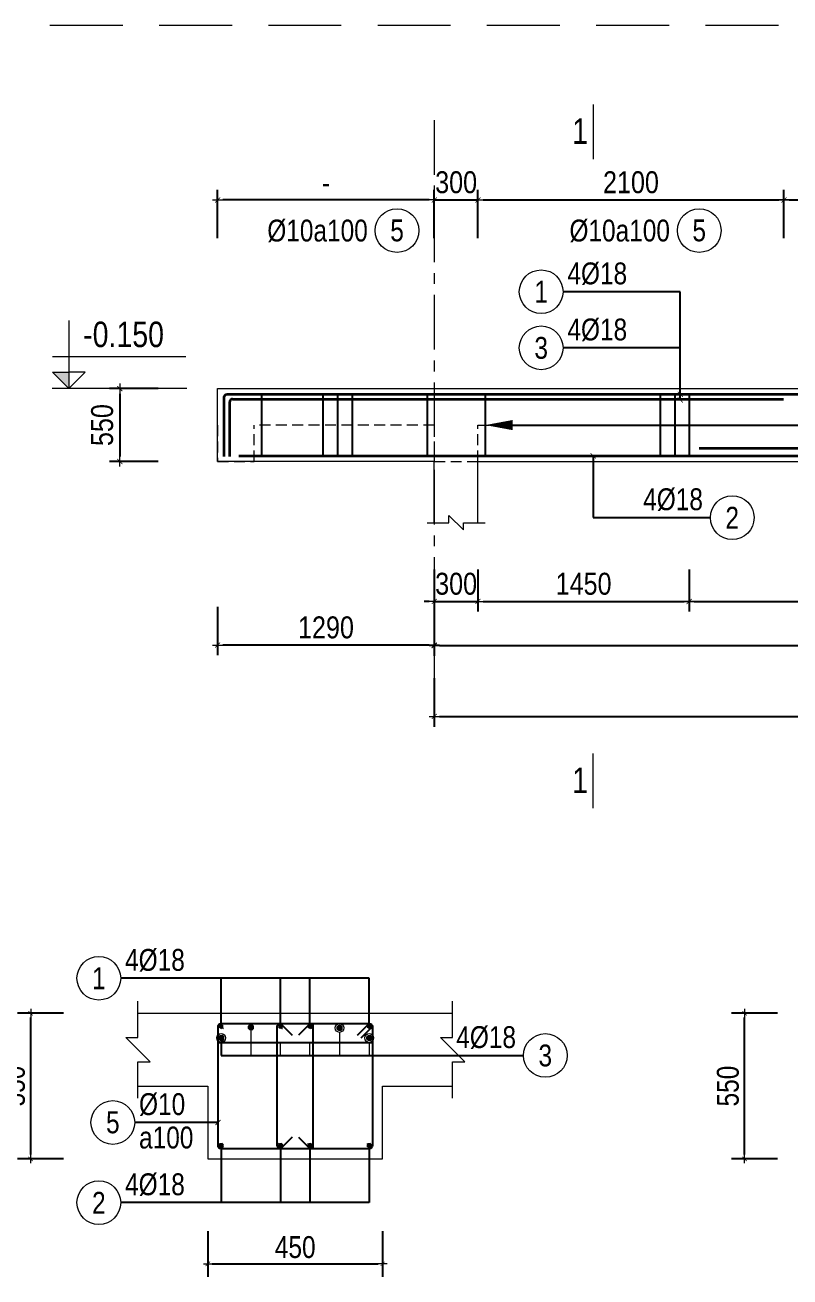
# Model space of a CAD drawing. Header units: millimetres. Extents: x 397144 to 10081729, y 99180 to 1327802.
# Drawn here: x 4919581 to 4924831, y 698910 to 707502 of the extents above; entities that cross this region are included whole.
import ezdxf
from ezdxf.enums import TextEntityAlignment as Align

# ---------------------------------------------------------------- set-up
doc = ezdxf.new("R2010")
doc.units = ezdxf.units.MM
doc.header["$PDSIZE"] = -10
doc.linetypes.add('CENTER', pattern=[2, 1.25, -0.25, 0.25, -0.25])
doc.linetypes.add('HIDDEN', pattern=[0.375, 0.25, -0.125])
doc.layers.get('0').update_dxf_attribs({"linetype": 'CONTINUOUS'})
doc.layers.get('Defpoints').update_dxf_attribs({"color": 12, "linetype": 'CONTINUOUS'})
for name, color, linetype, lineweight in [('kata_dim', 8, 'CONTINUOUS', 13), ('kata_grid', 8, 'CENTER', 13), ('kata_net khuat', 9, 'HIDDEN', 5), ('kata_net manh', 8, 'CONTINUOUS', 5), ('kata_net thay', 4, 'CONTINUOUS', 20), ('kata_text', 7, 'CONTINUOUS', 20), ('kata_thep chu', 1, 'CONTINUOUS', 35), ('kata_thep dai', 220, 'CONTINUOUS', 25)]:
    doc.layers.add(name, color=color, linetype=linetype, lineweight=lineweight)
doc.styles.add('kata_text', font='arial.ttf', dxfattribs={"width": 0.8})
doc.styles.add('Star-HelCon', font='VHELVCN_0.TTF')
doc.dimstyles.new('kata_dim_30', dxfattribs={"dimscale": 60, "dimtxt": 2.5, "dimasz": 0.5, "dimexe": 1.5, "dimexo": 2.5, "dimtad": 1, "dimdec": 0, "dimlfac": 0.5, "dimzin": 0, "dimdsep": 46, "dimtxsty": 'kata_text', "dimblk": 'kata_block_ArchTick', "dimcen": 0.09, "dimdle": 1.2, "dimclrd": 8, "dimclre": 8, "dimclrt": 3, "dimadec": 0, "dimazin": 0, "dimtfac": 1, "dimtdec": 0, "dimtix": 1, "dimtofl": 0, "dimtmove": 0, "dimatfit": 3, "dimfxl": 3.75, "dimfxlon": 1, "dimtolj": 1, "dimtzin": 0, "dimarcsym": 0})
doc.dimstyles.new('kata_dim_70', dxfattribs={"dimscale": 70, "dimtxt": 2.15, "dimasz": 0.5, "dimexe": 1, "dimexo": 2, "dimtad": 1, "dimdec": 0, "dimrnd": 5, "dimzin": 0, "dimdsep": 46, "dimtxsty": 'Star-HelCon', "dimblk": 'kata_block_ArchTick', "dimcen": 0.09, "dimdle": 1.2, "dimclrd": 8, "dimclre": 8, "dimclrt": 3, "dimadec": 0, "dimazin": 0, "dimtfac": 1, "dimtdec": 0, "dimtix": 1, "dimtmove": 2, "dimatfit": 3, "dimfxl": 3.75, "dimfxlon": 1, "dimtolj": 1, "dimtzin": 0, "dimarcsym": 0})
doc.dimstyles.new('kata_rai_thep', dxfattribs={"dimtxt": 2, "dimasz": 1, "dimexe": 0, "dimexo": 0, "dimtad": 1, "dimdec": 0, "dimzin": 12, "dimdsep": 46, "dimtxsty": 'kata_text', "dimblk": 'kata_block_RUNTIC', "dimcen": 0, "dimse1": 1, "dimse2": 1, "dimclrd": 6, "dimclre": 6, "dimclrt": 7, "dimadec": 0, "dimazin": 3, "dimtfac": 1, "dimtdec": 0, "dimtmove": 2, "dimatfit": 3, "dimldrblk": 'kata_block_LEADERTIC', "dimfxl": 1, "dimtolj": 1, "dimtzin": 0, "dimlwd": -1, "dimlwe": -1, "dimarcsym": 0})

# ---------------------------------------------------------------- blocks, each defined once
blk = doc.blocks.new('kata_block_ArchTick')
at = {"color": 8}
blk.add_line((1, 0), (-1, 0), dxfattribs=at)
at = {"color": 8, "const_width": 0.15}
blk.add_lwpolyline([(-0.5, -0.5), (0.5, 0.5)], dxfattribs=at)
blk = doc.blocks.new('*D500')
at = {"layer": 'Defpoints', "color": 0, "transparency": 16777216}
for p in [(4922689.9, 706301.5), (4922389.9, 705006.5), (4922689.9, 705006.5)]:
    blk.add_point(p, dxfattribs=at)
at = {"layer": 'kata_dim', "color": 8, "lineweight": -2, "transparency": 16777216}
for p, q in [((4922389.9, 706039), (4922389.9, 706371.5)), ((4922689.9, 706039), (4922689.9, 706371.5)), ((4922354.9, 706301.5), (4922319.9, 706301.5)), ((4922389.9, 706301.5), (4922689.9, 706301.5)), ((4922724.9, 706301.5), (4922759.9, 706301.5))]:
    blk.add_line(p, q, dxfattribs=at)
at = {"layer": 'kata_dim', "color": 8, "lineweight": -2, "transparency": 16777216, "xscale": 35, "yscale": 35, "zscale": 35}
blk.add_blockref('kata_block_ArchTick', (4922389.9, 706301.5), dxfattribs=at)
at = {"layer": 'kata_dim', "color": 8, "lineweight": -2, "transparency": 16777216, "xscale": 35, "yscale": 35, "zscale": 35, "rotation": 180}
blk.add_blockref('kata_block_ArchTick', (4922689.9, 706301.5), dxfattribs=at)
at = {"layer": 'kata_dim', "color": 3, "transparency": 16777216, "insert": (4922539.9, 706422.1), "char_height": 150.5, "attachment_point": 5, "style": 'Star-HelCon'}
blk.add_mtext('\\A1;300', dxfattribs=at)
blk = doc.blocks.new('*D501')
at = {"layer": 'Defpoints', "color": 0, "transparency": 16777216}
for p in [(4924789.9, 706301.5), (4922689.9, 705006.5), (4924789.9, 705006.5)]:
    blk.add_point(p, dxfattribs=at)
at = {"layer": 'kata_dim', "color": 8, "lineweight": -2, "transparency": 16777216}
for p, q in [((4922689.9, 706039), (4922689.9, 706371.5)), ((4924789.9, 706039), (4924789.9, 706371.5)), ((4922724.9, 706301.5), (4924754.9, 706301.5))]:
    blk.add_line(p, q, dxfattribs=at)
at = {"layer": 'kata_dim', "color": 8, "lineweight": -2, "transparency": 16777216, "xscale": 35, "yscale": 35, "zscale": 35, "rotation": 180}
blk.add_blockref('kata_block_ArchTick', (4922689.9, 706301.5), dxfattribs=at)
at = {"layer": 'kata_dim', "color": 8, "lineweight": -2, "transparency": 16777216, "xscale": 35, "yscale": 35, "zscale": 35}
blk.add_blockref('kata_block_ArchTick', (4924789.9, 706301.5), dxfattribs=at)
at = {"layer": 'kata_dim', "color": 3, "transparency": 16777216, "insert": (4923739.9, 706422.1), "char_height": 150.5, "attachment_point": 5, "style": 'Star-HelCon'}
blk.add_mtext('\\A1;2100', dxfattribs=at)
blk = doc.blocks.new('*D502')
at = {"layer": 'Defpoints', "color": 0, "transparency": 16777216}
for p in [(4927938.4, 706301.5), (4924789.9, 705006.5), (4927938.4, 705006.5)]:
    blk.add_point(p, dxfattribs=at)
at = {"layer": 'kata_dim', "color": 8, "lineweight": -2, "transparency": 16777216}
for p, q in [((4924789.9, 706039), (4924789.9, 706371.5)), ((4927938.4, 706039), (4927938.4, 706371.5)), ((4924824.9, 706301.5), (4927903.4, 706301.5))]:
    blk.add_line(p, q, dxfattribs=at)
at = {"layer": 'kata_dim', "color": 8, "lineweight": -2, "transparency": 16777216, "xscale": 35, "yscale": 35, "zscale": 35, "rotation": 180}
blk.add_blockref('kata_block_ArchTick', (4924789.9, 706301.5), dxfattribs=at)
at = {"layer": 'kata_dim', "color": 8, "lineweight": -2, "transparency": 16777216, "xscale": 35, "yscale": 35, "zscale": 35}
blk.add_blockref('kata_block_ArchTick', (4927938.4, 706301.5), dxfattribs=at)
at = {"layer": 'kata_dim', "color": 3, "transparency": 16777216, "insert": (4926364.2, 706422.1), "char_height": 150.5, "attachment_point": 5, "style": 'Star-HelCon'}
blk.add_mtext('\\A1;3150', dxfattribs=at)
blk = doc.blocks.new('*D504')
at = {"layer": 'Defpoints', "color": 0, "transparency": 16777216}
for p in [(4921161.3, 705006.5), (4920231.3, 704506.5), (4921161.3, 704506.5)]:
    blk.add_point(p, dxfattribs=at)
at = {"layer": 'kata_dim', "color": 8, "lineweight": -2, "transparency": 16777216}
for p, q in [((4920493.8, 705006.5), (4920161.3, 705006.5)), ((4920231.3, 704971.5), (4920231.3, 704541.5)), ((4920493.8, 704506.5), (4920161.3, 704506.5))]:
    blk.add_line(p, q, dxfattribs=at)
at = {"layer": 'kata_dim', "color": 8, "lineweight": -2, "transparency": 16777216, "xscale": 35, "yscale": 35, "zscale": 35}
for p, rotation in [((4920231.3, 705006.5), 90), ((4920231.3, 704506.5), 270)]:
    blk.add_blockref('kata_block_ArchTick', p, dxfattribs=dict(at, rotation=rotation))
at = {"layer": 'kata_dim', "color": 3, "transparency": 16777216, "insert": (4920110.7, 704756.5), "char_height": 150.5, "attachment_point": 5, "rotation": 90, "style": 'Star-HelCon'}
blk.add_mtext('\\A1;550', dxfattribs=at)
blk = doc.blocks.new('kata_block_CT')
blk.add_hatch(color=256).paths.add_polyline_path([(0, 1.6), (-1.61, 1.6), (0, 0)])
at = {"ltscale": 50}
h = blk.add_hatch(dxfattribs=at)
h.set_pattern_fill('ANSI31', color=8, scale=1.406, style=0)
h.paths.add_polyline_path([(0, 1.6), (0, 0), (1.61, 1.6)])
at = {"color": 8, "ltscale": 50}
for p, q in [((-1.59, 3.14), (11.47, 3.14)), ((11.56, 0), (-1.64, 0))]:
    blk.add_line(p, q, dxfattribs=at)
for points in [[(0, 6.69), (0, 0)], [(0, 0), (-1.61, 1.6), (0, 1.6)], [(0, 0), (1.61, 1.6), (0, 1.6)]]:
    blk.add_lwpolyline(points, dxfattribs=at)
at = {"color": 3, "style": 'kata_text', "width": 0.8}
blk.add_attdef('CT', (1.41, 4.07), '', height=2.5, dxfattribs=at)
blk = doc.blocks.new('*D505')
at = {"layer": 'Defpoints', "color": 0, "transparency": 16777216}
for p in [(4922389.9, 703906), (4922689.9, 703906), (4922689.9, 703546)]:
    blk.add_point(p, dxfattribs=at)
at = {"layer": 'kata_dim', "color": 8, "lineweight": -2, "transparency": 16777216}
for p, q in [((4922389.9, 703766), (4922389.9, 703476)), ((4922689.9, 703766), (4922689.9, 703476)), ((4922354.9, 703546), (4922319.9, 703546)), ((4922389.9, 703546), (4922689.9, 703546)), ((4922724.9, 703546), (4922759.9, 703546))]:
    blk.add_line(p, q, dxfattribs=at)
at = {"layer": 'kata_dim', "color": 8, "lineweight": -2, "transparency": 16777216, "xscale": 35, "yscale": 35, "zscale": 35}
blk.add_blockref('kata_block_ArchTick', (4922389.9, 703546), dxfattribs=at)
at = {"layer": 'kata_dim', "color": 8, "lineweight": -2, "transparency": 16777216, "xscale": 35, "yscale": 35, "zscale": 35, "rotation": 180}
blk.add_blockref('kata_block_ArchTick', (4922689.9, 703546), dxfattribs=at)
at = {"layer": 'kata_dim', "color": 3, "transparency": 16777216, "insert": (4922539.9, 703666.6), "char_height": 150.5, "attachment_point": 5, "style": 'Star-HelCon'}
blk.add_mtext('\\A1;300', dxfattribs=at)
blk = doc.blocks.new('*D506')
at = {"layer": 'Defpoints', "color": 0, "transparency": 16777216}
for p in [(4933289.9, 704506.5), (4922389.9, 704086.5), (4933289.9, 702756.5)]:
    blk.add_point(p, dxfattribs=at)
at = {"layer": 'kata_dim', "color": 8, "lineweight": -2, "transparency": 16777216}
for p, q in [((4922389.9, 703019), (4922389.9, 702686.5)), ((4933289.9, 703019), (4933289.9, 702686.5)), ((4922424.9, 702756.5), (4933254.9, 702756.5))]:
    blk.add_line(p, q, dxfattribs=at)
at = {"layer": 'kata_dim', "color": 8, "lineweight": -2, "transparency": 16777216, "xscale": 35, "yscale": 35, "zscale": 35, "rotation": 180}
blk.add_blockref('kata_block_ArchTick', (4922389.9, 702756.5), dxfattribs=at)
at = {"layer": 'kata_dim', "color": 8, "lineweight": -2, "transparency": 16777216, "xscale": 35, "yscale": 35, "zscale": 35}
blk.add_blockref('kata_block_ArchTick', (4933289.9, 702756.5), dxfattribs=at)
at = {"layer": 'kata_dim', "color": 3, "transparency": 16777216, "insert": (4927839.9, 702877.1), "char_height": 150.5, "attachment_point": 5, "style": 'Star-HelCon'}
blk.add_mtext('\\A1;10900', dxfattribs=at)
blk = doc.blocks.new('kata_block_RUNTIC')
at = {"layer": 'kata_dim', "color": 6}
blk.add_line((0, 0.75), (0, -0.75), dxfattribs=at)
blk.add_lwpolyline([(0, 0, 0, 1, 0), (-2.7, 0, 1, 1, 0)], format="xyseb", dxfattribs=at)
blk = doc.blocks.new('*D507')
at = {"layer": 'Defpoints', "color": 6, "transparency": 16777216}
blk.add_line((4922809.9, 704756.5), (4925269.9, 704756.5), dxfattribs=at)
at = {"layer": 'Defpoints', "color": 0, "transparency": 16777216}
for p in [(4922739.9, 704756.5), (4925339.9, 704756.5), (4925339.9, 704756.5)]:
    blk.add_point(p, dxfattribs=at)
at = {"layer": 'Defpoints', "color": 6, "transparency": 16777216, "xscale": 70, "yscale": 70, "zscale": 70, "rotation": 180}
blk.add_blockref('kata_block_RUNTIC', (4922739.9, 704756.5), dxfattribs=at)
at = {"layer": 'Defpoints', "color": 6, "transparency": 16777216, "xscale": 70, "yscale": 70, "zscale": 70}
blk.add_blockref('kata_block_RUNTIC', (4925339.9, 704756.5), dxfattribs=at)
blk = doc.blocks.new('kata_block_LEADERTIC')
at = {"layer": 'kata_dim', "color": 6}
blk.add_lwpolyline([(0, 0, 0, 1, 0), (-2.7, 0, 1, 1, 0)], format="xyseb", dxfattribs=at)
blk = doc.blocks.new('*U11')
blk.add_circle((2.5, 0), 2.5)
at = {"layer": 'kata_text', "color": 3, "style": 'kata_text', "width": 0.8}
blk.add_attdef('DK2', text='', height=2.5, dxfattribs=at).set_placement((-0.85, 0.85), align=Align.RIGHT)
at = {"layer": 'kata_text', "color": 7, "style": 'kata_text', "width": 0.8}
blk.add_attdef('SH3', text='', height=2.5, dxfattribs=at).set_placement((2.5, 0), align=Align.MIDDLE)
blk = doc.blocks.new('*U14')
blk.add_circle((2.5, 0), 2.5)
at = {"layer": 'kata_text', "color": 3, "style": 'kata_text', "width": 0.8}
blk.add_attdef('DKKC2', text='', height=2.5, dxfattribs=at).set_placement((-0.85, -1.25), align=Align.RIGHT)
at = {"layer": 'kata_text', "color": 7, "style": 'kata_text', "width": 0.8}
blk.add_attdef('SH3', text='', height=2.5, dxfattribs=at).set_placement((2.5, 0), align=Align.MIDDLE)
blk = doc.blocks.new('kata_block_SECBAL')
at = {"color": 0, "linetype": 'ByBlock', "lineweight": -2}
blk.add_line((0, 4.36), (0, -1), dxfattribs=at)
at = {"color": 0, "linetype": 'ByBlock', "lineweight": -2, "style": 'kata_text', "width": 0.8}
blk.add_attdef('DETAIL', text='', height=2.5, dxfattribs=at).set_placement((-0.5, 1.75), align=Align.MIDDLE_RIGHT)
blk = doc.blocks.new('*U15')
at = {"color": 0, "linetype": 'ByBlock', "lineweight": -2}
blk.add_line((0, -1), (0, 4.36), dxfattribs=at)
at = {"color": 0, "linetype": 'ByBlock', "lineweight": -2, "style": 'kata_text', "width": 0.8}
blk.add_attdef('DETAIL', text='', height=2.5, dxfattribs=at).set_placement((-0.5, 1.75), align=Align.MIDDLE_RIGHT)
blk = doc.blocks.new('*U12')
blk.add_circle((-2.5, 0), 2.5)
at = {"layer": 'kata_text', "color": 3, "style": 'kata_text', "width": 0.8}
blk.add_attdef('DK1', (0.5, 0.85), '', height=2.5, dxfattribs=at)
at = {"layer": 'kata_text', "color": 7, "style": 'kata_text', "width": 0.8}
blk.add_attdef('SH2', text='', height=2.5, dxfattribs=at).set_placement((-2.5, 0), align=Align.MIDDLE)
blk = doc.blocks.new('*D516')
at = {"layer": 'Defpoints', "color": 0, "transparency": 16777216}
for p in [(4920903, 704506.5), (4922389.9, 704429.4), (4920903, 703246.5)]:
    blk.add_point(p, dxfattribs=at)
at = {"layer": 'kata_dim', "color": 8, "lineweight": -2, "transparency": 16777216}
for p, q in [((4920903, 703509), (4920903, 703176.5)), ((4922389.9, 703509), (4922389.9, 703176.5)), ((4922354.9, 703246.5), (4920938, 703246.5))]:
    blk.add_line(p, q, dxfattribs=at)
at = {"layer": 'kata_dim', "color": 8, "lineweight": -2, "transparency": 16777216, "xscale": 35, "yscale": 35, "zscale": 35, "rotation": 180}
blk.add_blockref('kata_block_ArchTick', (4920903, 703246.5), dxfattribs=at)
at = {"layer": 'kata_dim', "color": 8, "lineweight": -2, "transparency": 16777216, "xscale": 35, "yscale": 35, "zscale": 35}
blk.add_blockref('kata_block_ArchTick', (4922389.9, 703246.5), dxfattribs=at)
at = {"layer": 'kata_dim', "color": 3, "transparency": 16777216, "insert": (4921646.5, 703367.1), "char_height": 150.5, "attachment_point": 5, "style": 'Star-HelCon'}
blk.add_mtext('\\A1;1290', dxfattribs=at)
blk = doc.blocks.new('*D517')
at = {"layer": 'Defpoints', "color": 0, "transparency": 16777216}
for p in [(4920903, 706301.5), (4922389.9, 705006.5), (4920903, 704756.5)]:
    blk.add_point(p, dxfattribs=at)
at = {"layer": 'kata_dim', "color": 8, "lineweight": -2, "transparency": 16777216}
for p, q in [((4920903, 706039), (4920903, 706371.5)), ((4922389.9, 706039), (4922389.9, 706371.5)), ((4922354.9, 706301.5), (4920938, 706301.5))]:
    blk.add_line(p, q, dxfattribs=at)
at = {"layer": 'kata_dim', "color": 8, "lineweight": -2, "transparency": 16777216, "xscale": 35, "yscale": 35, "zscale": 35, "rotation": 180}
blk.add_blockref('kata_block_ArchTick', (4920903, 706301.5), dxfattribs=at)
at = {"layer": 'kata_dim', "color": 8, "lineweight": -2, "transparency": 16777216, "xscale": 35, "yscale": 35, "zscale": 35}
blk.add_blockref('kata_block_ArchTick', (4922389.9, 706301.5), dxfattribs=at)
at = {"layer": 'kata_dim', "color": 3, "transparency": 16777216, "insert": (4921646.5, 706420.5), "char_height": 150.5, "attachment_point": 5, "style": 'Star-HelCon'}
blk.add_mtext('\\A1;-', dxfattribs=at)
blk = doc.blocks.new('*D518')
at = {"layer": 'Defpoints', "color": 0, "ltscale": 0.8, "transparency": 16777216}
for p in [(4922689.9, 703906), (4924139.9, 703906), (4924139.9, 703546)]:
    blk.add_point(p, dxfattribs=at)
at = {"layer": 'kata_dim', "color": 8, "lineweight": -2, "ltscale": 0.8, "transparency": 16777216}
for p, q in [((4922689.9, 703766), (4922689.9, 703476)), ((4924139.9, 703766), (4924139.9, 703476)), ((4922724.9, 703546), (4924104.9, 703546))]:
    blk.add_line(p, q, dxfattribs=at)
at = {"layer": 'kata_dim', "color": 8, "lineweight": -2, "ltscale": 0.8, "transparency": 16777216, "xscale": 35, "yscale": 35, "zscale": 35, "rotation": 180}
blk.add_blockref('kata_block_ArchTick', (4922689.9, 703546), dxfattribs=at)
at = {"layer": 'kata_dim', "color": 8, "lineweight": -2, "ltscale": 0.8, "transparency": 16777216, "xscale": 35, "yscale": 35, "zscale": 35}
blk.add_blockref('kata_block_ArchTick', (4924139.9, 703546), dxfattribs=at)
at = {"layer": 'kata_dim', "color": 3, "ltscale": 0.8, "transparency": 16777216, "insert": (4923414.9, 703666.6), "char_height": 150.5, "attachment_point": 5, "style": 'Star-HelCon'}
blk.add_mtext('\\A1;1450', dxfattribs=at)
blk = doc.blocks.new('*D519')
at = {"layer": 'Defpoints', "color": 0, "ltscale": 0.8, "transparency": 16777216}
for p in [(4924139.9, 703906), (4928289.9, 703906), (4928289.9, 703546)]:
    blk.add_point(p, dxfattribs=at)
at = {"layer": 'kata_dim', "color": 8, "lineweight": -2, "ltscale": 0.8, "transparency": 16777216}
for p, q in [((4924139.9, 703766), (4924139.9, 703476)), ((4928289.9, 703766), (4928289.9, 703476)), ((4924174.9, 703546), (4928254.9, 703546))]:
    blk.add_line(p, q, dxfattribs=at)
at = {"layer": 'kata_dim', "color": 8, "lineweight": -2, "ltscale": 0.8, "transparency": 16777216, "xscale": 35, "yscale": 35, "zscale": 35, "rotation": 180}
blk.add_blockref('kata_block_ArchTick', (4924139.9, 703546), dxfattribs=at)
at = {"layer": 'kata_dim', "color": 8, "lineweight": -2, "ltscale": 0.8, "transparency": 16777216, "xscale": 35, "yscale": 35, "zscale": 35}
blk.add_blockref('kata_block_ArchTick', (4928289.9, 703546), dxfattribs=at)
at = {"layer": 'kata_dim', "color": 3, "ltscale": 0.8, "transparency": 16777216, "insert": (4926214.9, 703666.6), "char_height": 150.5, "attachment_point": 5, "style": 'Star-HelCon'}
blk.add_mtext('\\A1;4150', dxfattribs=at)
blk = doc.blocks.new('*D511')
at = {"layer": 'Defpoints', "color": 0, "ltscale": 0.8, "transparency": 16777216}
for p in [(4929739.9, 703766), (4922389.9, 703603.4), (4929739.9, 703243.4)]:
    blk.add_point(p, dxfattribs=at)
at = {"layer": 'kata_dim', "color": 8, "lineweight": -2, "ltscale": 0.8, "transparency": 16777216}
for p, q in [((4929739.9, 703505.9), (4929739.9, 703173.4)), ((4922389.9, 703463.4), (4922389.9, 703173.4)), ((4922424.9, 703243.4), (4929704.9, 703243.4))]:
    blk.add_line(p, q, dxfattribs=at)
at = {"layer": 'kata_dim', "color": 8, "lineweight": -2, "ltscale": 0.8, "transparency": 16777216, "xscale": 35, "yscale": 35, "zscale": 35, "rotation": 180}
blk.add_blockref('kata_block_ArchTick', (4922389.9, 703243.4), dxfattribs=at)
at = {"layer": 'kata_dim', "color": 8, "lineweight": -2, "ltscale": 0.8, "transparency": 16777216, "xscale": 35, "yscale": 35, "zscale": 35}
blk.add_blockref('kata_block_ArchTick', (4929739.9, 703243.4), dxfattribs=at)
at = {"layer": 'kata_dim', "color": 3, "ltscale": 0.8, "transparency": 16777216, "insert": (4926064.9, 703364), "char_height": 150.5, "attachment_point": 5, "style": 'Star-HelCon'}
blk.add_mtext('\\A1;7350', dxfattribs=at)
blk = doc.blocks.new('*D522')
at = {"layer": 'Defpoints', "color": 0, "transparency": 16777216}
for p in [(4920835.5, 699720.2), (4922035.5, 699720.2), (4922035.5, 699000.2)]:
    blk.add_point(p, dxfattribs=at)
at = {"layer": 'kata_dim', "color": 8, "lineweight": -2, "transparency": 16777216}
for p, q in [((4920835.5, 699225.2), (4920835.5, 698910.2)), ((4922035.5, 699225.2), (4922035.5, 698910.2)), ((4920865.5, 699000.2), (4922005.5, 699000.2))]:
    blk.add_line(p, q, dxfattribs=at)
at = {"layer": 'kata_dim', "color": 8, "lineweight": -2, "transparency": 16777216, "xscale": 30, "yscale": 30, "zscale": 30, "rotation": 180}
blk.add_blockref('kata_block_ArchTick', (4920835.5, 699000.2), dxfattribs=at)
at = {"layer": 'kata_dim', "color": 8, "lineweight": -2, "transparency": 16777216, "xscale": 30, "yscale": 30, "zscale": 30}
blk.add_blockref('kata_block_ArchTick', (4922035.5, 699000.2), dxfattribs=at)
at = {"layer": 'kata_dim', "color": 3, "transparency": 16777216, "insert": (4921435.5, 699114.3), "char_height": 150, "attachment_point": 5, "style": 'kata_text'}
blk.add_mtext('\\A1;450', dxfattribs=at)
blk = doc.blocks.new('*D523')
at = {"layer": 'Defpoints', "color": 0, "transparency": 16777216}
for p in [(4919619.5, 700720.2), (4920835.5, 700720.2), (4920835.5, 699720.2)]:
    blk.add_point(p, dxfattribs=at)
at = {"layer": 'kata_dim', "color": 8, "lineweight": -2, "transparency": 16777216}
for p, q in [((4919844.5, 700720.2), (4919529.5, 700720.2)), ((4919619.5, 699750.2), (4919619.5, 700690.2)), ((4919844.5, 699720.2), (4919529.5, 699720.2))]:
    blk.add_line(p, q, dxfattribs=at)
at = {"layer": 'kata_dim', "color": 8, "lineweight": -2, "transparency": 16777216, "xscale": 30, "yscale": 30, "zscale": 30}
for p, rotation in [((4919619.5, 700720.2), 90), ((4919619.5, 699720.2), 270)]:
    blk.add_blockref('kata_block_ArchTick', p, dxfattribs=dict(at, rotation=rotation))
at = {"layer": 'kata_dim', "color": 3, "transparency": 16777216, "insert": (4919505.4, 700220.2), "char_height": 150, "attachment_point": 5, "rotation": 90, "style": 'kata_text'}
blk.add_mtext('\\A1;550', dxfattribs=at)
blk = doc.blocks.new('kata_block_THEP')
at = {"layer": 'kata_thep chu', "color": 0}
for p, q in [((-0.5, 0), (0.5, 0)), ((-0.35, 0.35), (0.35, -0.35)), ((0.35, 0.35), (-0.35, -0.35)), ((0, 0.5), (0, -0.5))]:
    blk.add_line(p, q, dxfattribs=at)
at = {"layer": 'kata_thep chu', "color": 0, "const_width": 0.0833}
blk.add_lwpolyline([(-0.5, 0, 1), (0.5, 0, 1), (-0.5, 0, 1)], format="xyb", dxfattribs=at)
blk = doc.blocks.new('*U13')
blk.add_circle((-2.5, 0), 2.5)
at = {"layer": 'kata_text', "color": 3, "style": 'kata_text', "width": 0.8}
for tag, p in [('DK1', (0.5, 0.85)), ('KC1', (0.5, -2.97))]:
    blk.add_attdef(tag, p, '', height=2.5, dxfattribs=at)
at = {"layer": 'kata_text', "color": 7, "style": 'kata_text', "width": 0.8}
blk.add_attdef('SH2', text='', height=2.5, dxfattribs=at).set_placement((-2.5, 0), align=Align.MIDDLE)
blk = doc.blocks.new('*D527')
at = {"layer": 'Defpoints', "color": 0, "transparency": 16777216}
for p in [(4924519.8, 700720.2), (4925735.8, 700720.2), (4925735.8, 699720.2)]:
    blk.add_point(p, dxfattribs=at)
at = {"layer": 'kata_dim', "color": 8, "lineweight": -2, "transparency": 16777216}
for p, q in [((4924744.8, 700720.2), (4924429.8, 700720.2)), ((4924519.8, 699750.2), (4924519.8, 700690.2)), ((4924744.8, 699720.2), (4924429.8, 699720.2))]:
    blk.add_line(p, q, dxfattribs=at)
at = {"layer": 'kata_dim', "color": 8, "lineweight": -2, "transparency": 16777216, "xscale": 30, "yscale": 30, "zscale": 30}
for p, rotation in [((4924519.8, 700720.2), 90), ((4924519.8, 699720.2), 270)]:
    blk.add_blockref('kata_block_ArchTick', p, dxfattribs=dict(at, rotation=rotation))
at = {"layer": 'kata_dim', "color": 3, "transparency": 16777216, "insert": (4924405.7, 700220.2), "char_height": 150, "attachment_point": 5, "rotation": 90, "style": 'kata_text'}
blk.add_mtext('\\A1;550', dxfattribs=at)

msp = doc.modelspace()

# ---------------------------------------------------------------- linework, layer by layer
at = {"layer": 'kata_dim'}
for points in [[(4922339.94324, 704086.50123), (4922489.94324, 704086.50123), (4922489.94324, 704136.50123), (4922589.94324, 704036.50123), (4922589.94324, 704086.50123), (4922739.94324, 704086.50123)], [(4920355.49904, 700136.91452), (4920355.49904, 700386.91452), (4920438.83237, 700386.91452), (4920272.16571, 700553.58118), (4920355.49904, 700553.58118), (4920355.49904, 700803.58118)], [(4922515.49904, 700136.91452), (4922515.49904, 700386.91452), (4922598.83237, 700386.91452), (4922432.16571, 700553.58118), (4922515.49904, 700553.58118), (4922515.49904, 700803.58118)]]:
    msp.add_lwpolyline(points, dxfattribs=at)
at = {"layer": 'kata_grid', "ltscale": 300}
msp.add_line((4922389.94324, 706849.82704), (4922389.94324, 702674.82704), dxfattribs=at)
at = {"layer": 'kata_net khuat', "ltscale": 300}
for p, q in [((4920903.00499, 705006.50123), (4921153.00499, 705006.50123)), ((4922389.94324, 705006.50123), (4922689.94324, 705006.50123)), ((4922389.94324, 704756.50123), (4921153.00499, 704756.50123)), ((4922689.94324, 704756.50123), (4933289.94324, 704756.50123))]:
    msp.add_line(p, q, dxfattribs=at)
at = {"layer": 'kata_net khuat', "ltscale": 2000}
msp.add_lwpolyline([(4907751.56005, 707501.87219), (4956386.45524, 707501.87219)], dxfattribs=at)
at = {"layer": 'kata_net khuat', "ltscale": 300}
for points in [[(4920903.00499, 704756.50123), (4920903.00499, 704506.50123), (4921153.00499, 704506.50123), (4921153.00499, 704756.50123)], [(4922389.94324, 704756.50123), (4922389.94324, 704506.50123), (4922689.94324, 704506.50123), (4922689.94324, 704756.50123)]]:
    msp.add_lwpolyline(points, dxfattribs=at)
at = {"layer": 'kata_net manh'}
for p, q in [((4921130.49904, 700623.6312), (4921130.49904, 700430.24785)), ((4921739.49904, 700589.0217), (4921739.49904, 700430.24785)), ((4920927.49904, 700520.24785), (4920927.49904, 700430.24785)), ((4921332.36726, 700520.24785), (4921332.36726, 700430.24785)), ((4921533.39426, 700520.24785), (4921533.39426, 700430.24785)), ((4921943.49904, 700520.24785), (4921943.49904, 700430.24785))]:
    msp.add_line(p, q, dxfattribs=at)
for centre in [(4921739.49904, 700619.0217), (4920927.49904, 700550.24785), (4921943.49904, 700550.24785)]:
    msp.add_circle(centre, 30, dxfattribs=at)
at = {"layer": 'kata_net thay'}
for p, q in [((4922389.94324, 705006.50123), (4929739.94324, 705006.50123)), ((4920355.49904, 700720.24785), (4922515.49904, 700720.24785))]:
    msp.add_line(p, q, dxfattribs=at)
for points in [[(4922389.94324, 704086.50123), (4922389.94324, 704506.50123), (4920903.00499, 704506.50123), (4920903.00499, 705006.50123), (4922389.94324, 705006.50123)], [(4922689.94324, 704086.50123), (4922689.94324, 704506.50123), (4929739.94324, 704506.50123)], [(4920355.49904, 700220.24785), (4920835.49904, 700220.24785), (4920835.49904, 699720.24785), (4922035.49904, 699720.24785), (4922035.49904, 700220.24785), (4922515.49904, 700220.24785)]]:
    msp.add_lwpolyline(points, dxfattribs=at)
at = {"layer": 'kata_thep chu'}
for p, q in [((4920986.01044, 704540.19593), (4920986.01044, 704915.22831)), ((4921006.01044, 704935.22831), (4924786.81848, 704935.22831)), ((4921047.53916, 704545.50123), (4935393.21741, 704545.50123)), ((4928289.94324, 704596.74685), (4924208.71541, 704596.74685))]:
    msp.add_line(p, q, dxfattribs=at)
at = {"layer": 'kata_thep chu', "flags": 128}
msp.add_lwpolyline([(4920948.00499, 704540.63714), (4920948.00499, 704947.50123, -0.4142135622), (4920968.00499, 704967.50123), (4935374.94324, 704967.50123)], format="xyb", dxfattribs=at)
at = {"layer": 'kata_thep chu'}
msp.add_arc((4921006.01044, 704915.22831), 20, 90, 179.999999973, dxfattribs=at)
at = {"layer": 'kata_thep dai', "ltscale": 52.5}
for p, q in [((4921203.00499, 704971.50123), (4921203.00499, 704541.50123)), ((4921625.65805, 704971.50123), (4921625.65805, 704541.50123)), ((4921725.65805, 704971.50123), (4921725.65805, 704541.50123)), ((4921825.65805, 704971.50123), (4921825.65805, 704541.50123)), ((4922339.94324, 704971.50123), (4922339.94324, 704541.50123)), ((4922739.94324, 704971.50123), (4922739.94324, 704541.50123)), ((4923939.94324, 704971.50123), (4923939.94324, 704541.50123)), ((4924039.94324, 704971.50123), (4924039.94324, 704541.50123)), ((4924139.94324, 704971.50123), (4924139.94324, 704541.50123))]:
    msp.add_line(p, q, dxfattribs=at)
at = {"layer": 'kata_thep dai'}
msp.add_line((4920905.49904, 700519.0317), (4921965.49904, 700519.0317), dxfattribs=at)
for points in [[(4921863.49904, 700570.24785), (4921943.49904, 700650.24785, -0.414213562), (4921965.49904, 700628.24785), (4921965.49904, 699812.24785, -0.414213562), (4921943.49904, 699790.24785), (4920927.49904, 699790.24785, -0.414213562), (4920905.49904, 699812.24785), (4920905.49904, 700628.24785, -0.414213562), (4920927.49904, 700650.24785), (4921943.49904, 700650.24785, -0.414213562), (4921965.49904, 700628.24785), (4921885.49904, 700548.24785)], [(4921413.49904, 699870.24785), (4921333.49904, 699790.24785), (4921333.49904, 699790.24785, -0.414213562), (4921311.49904, 699812.24785), (4921311.49904, 700628.24785, -0.414213562), (4921333.49904, 700650.24785), (4921333.49904, 700650.24785), (4921413.49904, 700570.24785)], [(4921457.49904, 699870.24785), (4921537.49904, 699790.24785), (4921537.49904, 699790.24785, 0.414213562), (4921559.49904, 699812.24785), (4921559.49904, 700628.24785, 0.414213562), (4921537.49904, 700650.24785), (4921537.49904, 700650.24785), (4921457.49904, 700570.24785)]]:
    msp.add_lwpolyline(points, format="xyb", dxfattribs=at)

# ---------------------------------------------------------------- block references
at = {"layer": 'kata_dim', "color": 2, "xscale": 70, "yscale": 70, "zscale": 70}
for name, p in [('kata_block_SECBAL', (4923479.94324, 706651.50123)), ('*U15', (4923479.94324, 702196.50123))]:
    msp.add_blockref(name, p, dxfattribs=at).add_auto_attribs({'DETAIL': '1'})
at = {"layer": 'kata_net manh', "xscale": 60, "yscale": 60, "zscale": 60}
for name, p, values in [('*U14', (4921984.40993, 706091.50123), {'SH3': '5', 'DKKC2': '%%C10a100'}), ('*U14', (4924058.45508, 706091.50123), {'SH3': '5', 'DKKC2': '%%C10a100'}), ('*U12', (4923273.66292, 705671.50123), {'SH2': '1', 'DK1': '4%%C18'}), ('*U12', (4923273.66292, 705286.50123), {'SH2': '3', 'DK1': '4%%C18'}), ('*U11', (4924284.94324, 704121.50123), {'SH3': '2', 'DK2': '4%%C18'}), ('*U12', (4920237.49904, 700960.24785), {'SH2': '1', 'DK1': '4%%C18'}), ('*U11', (4923001.8818, 700430.24785), {'SH3': '3', 'DK2': '4%%C18'}), ('*U13', (4920333.49904, 699970.24785), {'SH2': '5', 'DK1': '%%C10', 'KC1': 'a100'}), ('*U12', (4920237.49904, 699420.24785), {'SH2': '2', 'DK1': '4%%C18'})]:
    msp.add_blockref(name, p, dxfattribs=at).add_auto_attribs(values)
at = {"layer": 'kata_text', "xscale": 70, "yscale": 70, "zscale": 70}
msp.add_blockref('kata_block_CT', (4919881.2787, 705006.50123), dxfattribs=at).add_auto_attribs({'CT': '-0.150'})
at = {"layer": 'kata_thep chu'}
for p, xscale, yscale, zscale in [((4920927.49904, 700550.24785), 40, 40, 40), ((4920927.49904, 700628.24785), 28, 28, 28), ((4921130.49904, 700623.6312), 40, 40, 40), ((4921333.49904, 700628.24785), 28, 28, 28), ((4921536.49904, 700628.24785), 28, 28, 28), ((4921739.49904, 700619.0217), 40, 40, 40), ((4921943.49904, 700550.24785), 40, 40, 40), ((4921943.49904, 700628.24785), 28, 28, 28), ((4920927.49904, 699812.24785), 32, 32, 32), ((4921333.49904, 699812.24785), 32, 32, 32), ((4921536.49904, 699812.24785), 32, 32, 32), ((4921943.49904, 699812.24785), 32, 32, 32)]:
    msp.add_blockref('kata_block_THEP', p, dxfattribs=dict(at, xscale=xscale, yscale=yscale, zscale=zscale))

# ---------------------------------------------------------------- dimensions: what is measured, and where the dimension line sits
at = {"layer": 'Defpoints'}
dim = msp.add_aligned_dim(p1=(4922739.94324, 704756.50123), p2=(4925339.94324, 704756.50123), distance=0, text=' ', dimstyle='kata_rai_thep', override={"dimscale": 70}, dxfattribs=at)
dim.commit()
dim.dimension.update_dxf_attribs({"geometry": '*D507', "text_midpoint": (4924039.94324, 704756.50123)})
at = {"layer": 'kata_dim'}
for base, p1, p2, text, dimstyle, picture, middle in [((4920903.00499, 706301.50123), (4922389.94324, 705006.50123), (4920903.00499, 704756.50123), '-', 'kata_dim_70', '*D517', (4921646.47411, 706420.50123)), ((4920903.00499, 703246.50123), (4922389.94324, 704429.38631), (4920903.00499, 704506.50123), '1290', 'kata_dim_70', '*D516', (4921646.47411, 703367.10656)), ((4922035.49904, 699000.24785), (4920835.49904, 699720.24785), (4922035.49904, 699720.24785), '450', 'kata_dim_30', '*D522', (4921435.49904, 699114.3338))]:
    dim = msp.add_linear_dim(base=base, p1=p1, p2=p2, text=text, dimstyle=dimstyle, dxfattribs=at)
    dim.commit()
    dim.dimension.update_dxf_attribs({"geometry": picture, "text_midpoint": middle})
for base, p1, p2, picture, middle in [((4922689.94324, 706301.50123), (4922389.94324, 705006.50123), (4922689.94324, 705006.50123), '*D500', (4922539.94324, 706422.10656)), ((4924789.94324, 706301.50123), (4922689.94324, 705006.50123), (4924789.94324, 705006.50123), '*D501', (4923739.94324, 706422.10656)), ((4927938.43046, 706301.50123), (4924789.94324, 705006.50123), (4927938.43046, 705006.50123), '*D502', (4926364.18685, 706422.10656)), ((4933289.94324, 702756.50123), (4922389.94324, 704086.50123), (4933289.94324, 704506.50123), '*D506', (4927839.94324, 702877.10656)), ((4922689.94324, 703546.01458), (4922389.94324, 703906.01458), (4922689.94324, 703906.01458), '*D505', (4922539.94324, 703666.61991))]:
    dim = msp.add_linear_dim(base=base, p1=p1, p2=p2, dimstyle='kata_dim_70', dxfattribs=at)
    dim.commit()
    dim.dimension.update_dxf_attribs({"geometry": picture, "text_midpoint": middle})
for base, p1, p2, dimstyle, picture, middle in [((4920231.2787, 704506.50123), (4921161.2787, 705006.50123), (4921161.2787, 704506.50123), 'kata_dim_70', '*D504', (4920110.67336, 704756.50123)), ((4919619.49904, 700720.24785), (4920835.49904, 699720.24785), (4920835.49904, 700720.24785), 'kata_dim_30', '*D523', (4919505.41309, 700220.24785)), ((4924519.76085, 700720.24785), (4925735.76085, 699720.24785), (4925735.76085, 700720.24785), 'kata_dim_30', '*D527', (4924405.6749, 700220.24785))]:
    dim = msp.add_linear_dim(base=base, p1=p1, p2=p2, angle=270, text='550', dimstyle=dimstyle, dxfattribs=at)
    dim.commit()
    dim.dimension.update_dxf_attribs({"geometry": picture, "text_midpoint": middle})
at = {"layer": 'kata_dim', "ltscale": 0.8}
for base, p1, p2, picture, middle in [((4924139.94324, 703546.01458), (4922689.94324, 703906.01458), (4924139.94324, 703906.01458), '*D518', (4923414.94324, 703666.61991)), ((4928289.94324, 703546.01458), (4924139.94324, 703906.01458), (4928289.94324, 703906.01458), '*D519', (4926214.94324, 703666.61991)), ((4929739.94324, 703243.36942), (4922389.94324, 703603.36942), (4929739.94324, 703766.01458), '*D511', (4926064.94324, 703363.97475))]:
    dim = msp.add_linear_dim(base=base, p1=p1, p2=p2, dimstyle='kata_dim_70', dxfattribs=at)
    dim.commit()
    dim.dimension.update_dxf_attribs({"geometry": picture, "text_midpoint": middle})

# ---------------------------------------------------------------- leaders
at = {"layer": 'kata_net manh'}
for points, override in [([(4924078.66292, 704967.50123), (4924078.66292, 705671.50123), (4923273.66292, 705671.50123)], {"dimldrblk": 'ArchTick'}), ([(4924078.66292, 704928.50123), (4924078.66292, 705286.50123), (4923273.66292, 705286.50123)], {"dimldrblk": 'ArchTick'}), ([(4923479.94324, 704545.50123), (4923479.94324, 704121.50123), (4924284.94324, 704121.50123)], {"dimldrblk": 'ArchTick'}), ([(4920927.49904, 700628.24785), (4920927.49904, 700960.24785), (4920237.49904, 700960.24785)], {"dimasz": 0.5, "dimldrblk": 'ArchTick'}), ([(4921333.49904, 700628.24785), (4921333.49904, 700960.24785), (4920237.49904, 700960.24785)], {"dimasz": 0.5, "dimldrblk": 'ArchTick'}), ([(4921536.49904, 700628.24785), (4921536.49904, 700960.24785), (4920237.49904, 700960.24785)], {"dimasz": 0.5, "dimldrblk": 'ArchTick'}), ([(4921943.49904, 700628.24785), (4921943.49904, 700960.24785), (4920237.49904, 700960.24785)], {"dimasz": 0.5, "dimldrblk": 'ArchTick'}), ([(4920927.49904, 700550.24785), (4920927.49904, 700430.24785), (4923001.8818, 700430.24785)], {"dimasz": 0.5, "dimldrblk": 'ArchTick'}), ([(4920905.49904, 699970.24785), (4920333.49904, 699970.24785)], {"dimasz": 0.5, "dimldrblk": 'ArchTick'}), ([(4920927.49904, 699812.24785), (4920927.49904, 699420.24785), (4920237.49904, 699420.24785)], {"dimasz": 0.5, "dimldrblk": 'ArchTick'}), ([(4921333.49904, 699812.24785), (4921333.49904, 699420.24785), (4920237.49904, 699420.24785)], {"dimasz": 0.5, "dimldrblk": 'ArchTick'}), ([(4921536.49904, 699812.24785), (4921536.49904, 699420.24785), (4920237.49904, 699420.24785)], {"dimasz": 0.5, "dimldrblk": 'ArchTick'}), ([(4921943.49904, 699812.24785), (4921943.49904, 699420.24785), (4920237.49904, 699420.24785)], {"dimasz": 0.5, "dimldrblk": 'ArchTick'})]:
    msp.add_leader(points, dimstyle='kata_dim_70', override=override, dxfattribs=at)

doc.saveas('drawing.dxf')
